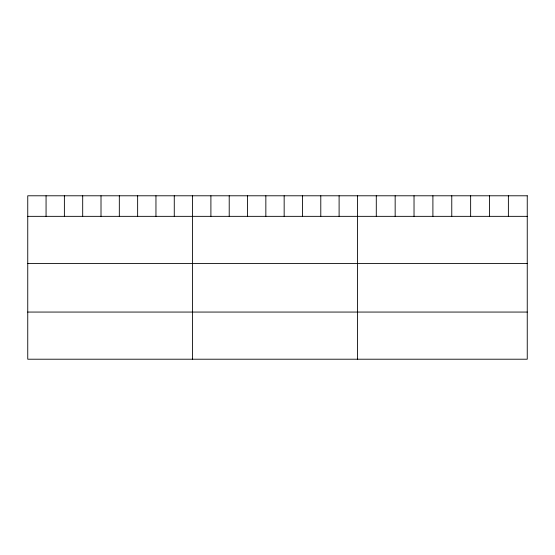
<?xml version="1.0" encoding="UTF-8"?>
<svg xmlns="http://www.w3.org/2000/svg" width="555" height="555" viewBox="0 0 555 555"><rect width="100%" height="100%" fill="white"/><g stroke="black" fill="none" stroke-linecap="round" stroke-linejoin="round"><path stroke-width="0.83" d="M27.75 216.346L527.25 216.346M27.75 263.493L527.25 263.493M27.75 312.063L527.25 312.063M508.38 195.79L508.38 216.346M489.51 195.79L489.51 216.346M470.64 195.79L470.64 216.346M451.77 195.79L451.77 216.346M432.9 195.79L432.9 216.346M414.03 195.79L414.03 216.346M395.16 195.79L395.16 216.346M376.29 195.79L376.29 216.346M357.42 195.79L357.42 359.21M339.105 195.79L339.105 216.346M320.79 195.79L320.79 216.346M302.475 195.79L302.475 216.346M284.16 195.79L284.16 216.346M265.845 195.79L265.845 216.346M247.53 195.79L247.53 216.346M229.215 195.79L229.215 216.346M210.9 195.79L210.9 216.346M192.585 195.79L192.585 359.21M174.27 195.79L174.27 216.346M155.955 195.79L155.955 216.346M137.64 195.79L137.64 216.346M119.325 195.79L119.325 216.346M101.01 195.79L101.01 216.346M82.695 195.79L82.695 216.346M64.38 195.79L64.38 216.346M46.065 195.79L46.065 216.346M527.25 195.79L27.75 195.79L27.75 359.21L527.25 359.21L527.25 195.79"/></g></svg>
